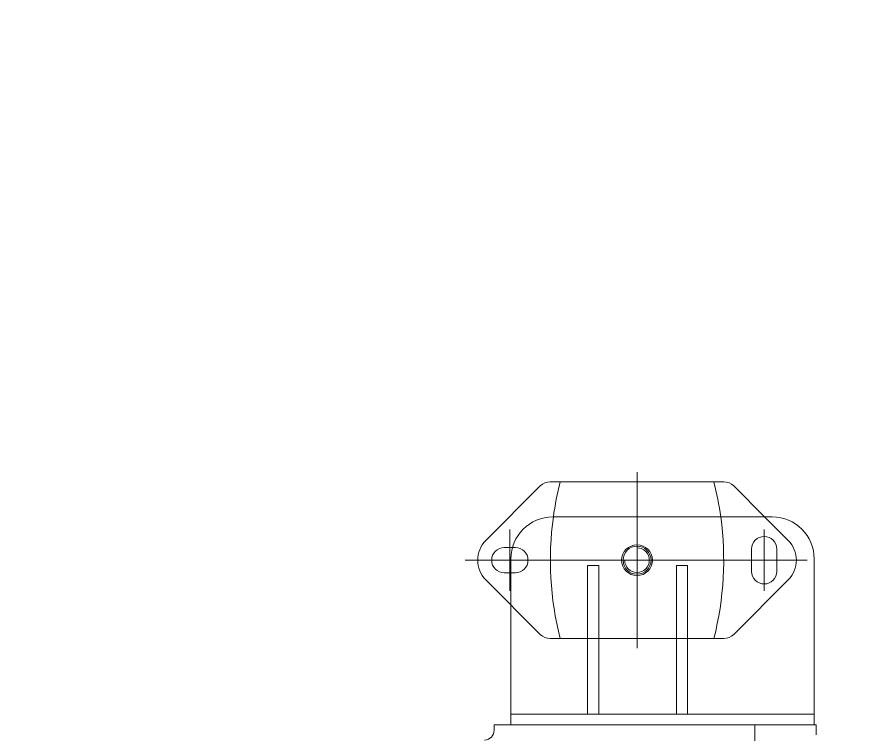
# Model space of a CAD drawing. Header units: millimetres. Extents: x 138823 to 235949, y -69097 to 9810.
# Drawn here: x 155032 to 155849, y -61070 to -60389 of the extents above; entities that cross this region are included whole.
import ezdxf

# ---------------------------------------------------------------- set-up
doc = ezdxf.new("R2010")
doc.units = ezdxf.units.MM
doc.layers.add('0 CASCO', color=7, linetype='Continuous')
doc.layers.add('18 MOTORES E GERADORES', color=14, linetype='Continuous')

msp = doc.modelspace()

# ---------------------------------------------------------------- linework, layer by layer
at = {"layer": '0 CASCO'}
msp.add_open_spline([(146126.82, -63082.43), (146215.2, -62795.19), (146379.47, -62261.32), (146662.98, -61525.14), (146952.93, -60892.1), (147256.1, -60339.25), (147575.41, -59852.68), (147907.4, -59416.74), (148141.96, -59149.6), (148256.81, -59018.8), (148433.31, -58947.24), (148727.39, -58828), (149267.37, -58647.62), (149866.81, -58474.54), (150582.08, -58311.64), (151284.25, -58193.33), (151973.43, -58111.08), (152654.36, -58054.75), (153543.21, -57999.79), (155031.62, -57935.04), (156745.07, -57864.17), (158569.82, -57805.45), (160341.66, -57766.36), (162120.51, -57748.95), (165904.25, -57749.27), (169966.48, -57750.37), (175373.8, -57746.84), (179241.25, -57811.37), (182508.18, -57806.12), (184198.21, -57821.16), (185099.59, -57853.67), (185777.92, -57894.45), (186463.78, -57957.95), (187165.87, -58051.15), (187764.5, -58157.33), (188457.23, -58303.85), (189171.48, -58483.36), (190011.86, -58727.13), (190763.31, -58970.47), (191465.34, -59223.25), (192112.93, -59490.62), (192717.78, -59794.93), (193303.42, -60159.33), (194045.73, -60703.56), (194777.19, -61289.72), (195509.51, -61831.95), (195966.55, -62134.88), (196376.02, -62363.42), (196709.38, -62514.02), (197110.89, -62645.03), (197514.32, -62741.27), (198015.82, -62842.38), (198542.47, -62935.23), (199173.55, -63014.6), (199598.12, -63056.87), (199854.89, -63082.43)], degree=3, knots=[0, 0, 0, 0, 901.347948, 1675.319997, 2364.677603, 2988.840142, 3564.913749, 4109.091785, 4631.178176, 4631.178176, 4631.178176, 5202.378251, 5582.891234, 6338.519578, 7073.266174, 7782.366384, 8473.718568, 9154.846991, 9831.879341, 11145.250803, 13624.165902, 14976.643804, 16622.243106, 18940.880075, 20313.267208, 27973.450232, 31127.646951, 36535.061714, 39576.620039, 40928.546533, 41604.908463, 42282.305172, 42966.969378, 43670.810001, 44406.445425, 44790.246915, 45794.849099, 46614.860763, 47415.011993, 48164.042526, 48852.838016, 49515.641376, 50192.856084, 50919.426916, 52275.645461, 53004.522816, 53652.759672, 53918.536496, 54410.868153, 54747.069908, 55184.163317, 55654.219696, 56281.932144, 56787.842028, 57561.948504, 57561.948504, 57561.948504, 57561.948504], dxfattribs=at)
at = {"layer": '18 MOTORES E GERADORES', "linetype": 'Continuous', "lineweight": 20}
for p, q in [((155620.66, -60987.74), (155620.66, -60820.53)), ((155703.13, -60829.82), (155538.19, -60829.82)), ((155477.15, -60885.37), (155528.81, -60833.7)), ((155712.51, -60833.7), (155741.81, -60862.99)), ((155540.71, -60862.99), (155749.06, -60862.99)), ((155764.18, -60885.37), (155741.81, -60862.99)), ((155499.9, -60874.94), (155499.9, -60933.33)), ((155741.43, -60874.94), (155741.43, -60933.33)), ((155502.33, -60892.19), (155494.59, -60892.19)), ((155505.2, -60892.19), (155502.33, -60892.19)), ((155729.48, -60893.52), (155729.48, -60914.75)), ((155753.37, -60893.52), (155753.37, -60914.75)), ((155457.43, -60904.14), (155782.36, -60904.14)), ((155500.89, -61050.21), (155500.89, -60902.81)), ((155788.87, -61050.21), (155788.87, -60902.81)), ((155573.79, -61050.21), (155573.79, -60909.05)), ((155584.41, -60909.05), (155573.79, -60909.05)), ((155584.41, -61050.21), (155584.41, -60909.05)), ((155658.06, -61050.21), (155658.06, -60909.05)), ((155668.68, -60909.05), (155658.06, -60909.05)), ((155668.68, -61050.21), (155668.68, -60909.05)), ((155500.89, -60916.08), (155494.59, -60916.08)), ((155505.2, -60916.08), (155500.89, -60916.08)), ((155477.15, -60922.9), (155528.81, -60974.57)), ((155764.18, -60922.9), (155712.51, -60974.57)), ((155540.48, -60978.45), (155538.19, -60978.45)), ((155568.9, -60978.45), (155538.19, -60978.45)), ((155695.22, -60978.45), (155568.9, -60978.45)), ((155695.22, -60978.45), (155703.13, -60978.45)), ((155500.89, -61060.56), (155500.89, -61050.21)), ((155788.87, -61050.21), (155500.89, -61050.21)), ((155788.87, -61050.21), (155788.87, -61060.56)), ((155484.97, -61065.54), (155484.97, -61060.56)), ((155484.97, -61060.56), (155790.86, -61060.56)), ((155732.47, -61221.14), (155732.47, -61060.56)), ((155790.86, -61069.86), (155790.86, -61060.56))]:
    msp.add_line(p, q, dxfattribs=at)
for radius in [14.6, 13.27]:
    msp.add_circle((155620.66, -60904.14), radius, dxfattribs=at)
for centre, radius, start, end in [((155538.19, -60843.09), 13.27, 90, 135), ((155840.3, -60904.14), 301.92, 165.74997, 172.16828), ((155401.03, -60904.14), 301.92, 7.83172, 14.25003), ((155703.13, -60843.09), 13.27, 45, 90), ((155540.71, -60902.81), 39.81, 90, 180), ((155840.3, -60904.14), 301.92, 172.16828, 194.25003), ((155401.03, -60904.14), 301.92, 345.74997, 7.83172), ((155749.06, -60902.81), 39.81, 0, 90), ((155741.43, -60893.52), 11.94, 0, 180), ((155495.91, -60904.14), 26.54, 135, 225), ((155745.41, -60904.14), 26.54, 315, 45), ((155494.59, -60904.14), 11.94, 90, 270), ((155505.2, -60904.14), 11.94, 270, 90), ((155620.66, -60904.14), 11.68, 180, 90), ((155741.43, -60914.75), 11.94, 180, 0), ((155538.19, -60965.18), 13.27, 225, 270), ((155703.13, -60965.18), 13.27, 270, 315), ((155475.68, -61065.54), 9.29, 271.84938, 359.99998)]:
    msp.add_arc(centre, radius, start, end, dxfattribs=at)

doc.saveas('drawing.dxf')
